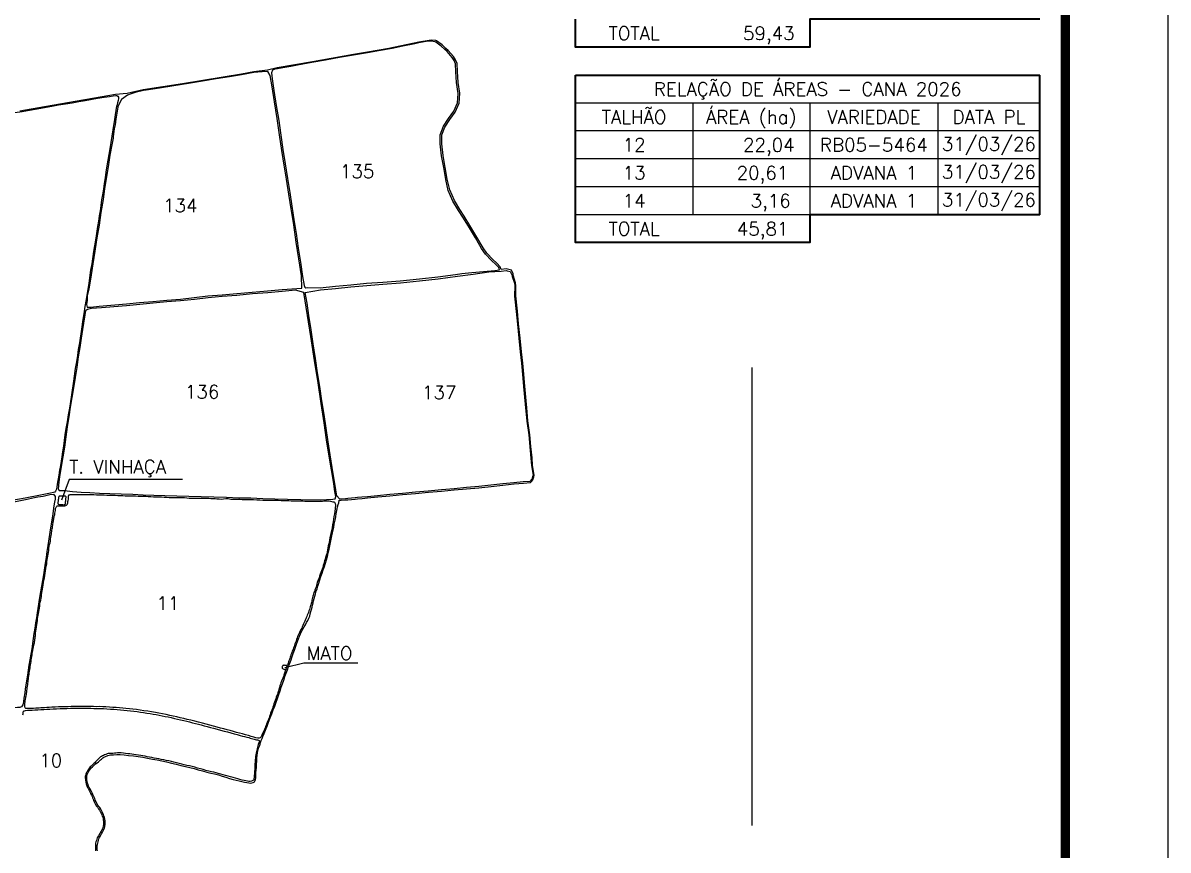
# Model space of a CAD drawing. Header units: inches. Extents: x 738061 to 743311, y 7815268 to 7822693.
# Drawn here: x 740528 to 743311, y 7818593 to 7820603 of the extents above; entities that cross this region are included whole.
import ezdxf
from ezdxf.enums import TextEntityAlignment as Align

# ---------------------------------------------------------------- set-up
doc = ezdxf.new("R2010")
doc.units = ezdxf.units.IN
doc.header["$MEASUREMENT"] = 0
doc.linetypes.add('CONTINUO', pattern=[0])
doc.linetypes.add('LIN0', pattern=[0])
doc.layers.add('0114000126', color=1, linetype='Continuous', lineweight=25)
for name, color, linetype in [('0114000126003', 5, 'CONTINUO'), ('0114000126004', 5, 'CONTINUO'), ('0114000126010', 5, 'CONTINUO'), ('0114000126011', 5, 'CONTINUO'), ('0114000126134', 5, 'Continuous'), ('0114000126135', 5, 'Continuous'), ('0114000126136', 5, 'Continuous'), ('0114000126137', 5, 'Continuous'), ('MALHA', 8, 'Continuous'), ('MARGEM', 5, 'Continuous'), ('MATO', 3, 'Continuous'), ('QUADRO_DE_AREAS_CANA_2026', 7, 'Continuous'), ('QUADRO_DE_AREAS_CANA_ANTIGA', 7, 'Continuous'), ('TANQUE_DE_VINHAÇA', 7, 'Continuous'), ('TEXTO', 7, 'Continuous')]:
    doc.layers.add(name, color=color, linetype=linetype)
doc.styles.add('Simplex', font='simplex.shx')

msp = doc.modelspace()

# ---------------------------------------------------------------- linework, layer by layer
at = {"layer": '0114000126'}
msp.add_lwpolyline([(740708.9, 7818590.6), (740708.6, 7818593.9), (740708.4, 7818597.3), (740708.4, 7818600.4), (740708.7, 7818603.5), (740709.2, 7818606.5), (740709.8, 7818609.5), (740710.8, 7818613), (740711.7, 7818616.5), (740712.7, 7818619.8), (740714.1, 7818623.4), (740716.2, 7818627.4), (740718.6, 7818632), (740721.3, 7818636.5), (740723.8, 7818641), (740725.9, 7818645.6), (740727.3, 7818650.2), (740727.8, 7818654.7), (740727.8, 7818659.1), (740727.5, 7818663.6), (740726.8, 7818668), (740725.9, 7818672.2), (740724.8, 7818676), (740723.4, 7818679.3), (740722, 7818682.5), (740720.4, 7818685.7), (740718.9, 7818689), (740717.1, 7818692.4), (740715, 7818695.7), (740712.6, 7818698.9), (740710.2, 7818702.1), (740707.8, 7818705.7), (740705.7, 7818709.8), (740703.9, 7818713.8), (740702.4, 7818717.6), (740701, 7818721.1), (740699.3, 7818724.6), (740697.5, 7818728), (740695.9, 7818731.5), (740694.4, 7818734.8), (740692.7, 7818738), (740691.1, 7818741.3), (740689.3, 7818744.8), (740687.7, 7818748.1), (740686.4, 7818751.6), (740685.3, 7818755.3), (740684.4, 7818759.5), (740683.6, 7818763.7), (740683.2, 7818767.9), (740683.5, 7818772), (740684.4, 7818776.3), (740685.8, 7818780.4), (740687.8, 7818784.2), (740690.5, 7818787.9), (740693.4, 7818791.6), (740696.9, 7818795.1), (740700.8, 7818798.6), (740704.6, 7818801.9), (740708.2, 7818804.9), (740711.5, 7818807.3), (740714.4, 7818809.7), (740716.8, 7818812), (740718.7, 7818813.7), (740722.4, 7818816.5), (740724.8, 7818818.1), (740728.3, 7818820.1), (740734.1, 7818822.1), (740740.9, 7818823.7), (740748.3, 7818824.4), (740756.2, 7818824.6), (740764.6, 7818824.6), (740774, 7818823.9), (740784.9, 7818822.7), (740796.5, 7818821.5), (740808, 7818820.2), (740819.5, 7818818.2), (740831, 7818816), (740842.6, 7818813.9), (740854.2, 7818811.7), (740865.7, 7818809.3), (740877.2, 7818806.8), (740888.7, 7818804), (740900.2, 7818801.1), (740911.7, 7818798.3), (740922.9, 7818795.7), (740933.7, 7818793.5), (740944, 7818791.1), (740954.1, 7818787.9), (740964.4, 7818784.9), (740974.7, 7818782.1), (740984.4, 7818779.6), (740993.6, 7818777.6), (741003, 7818775.4), (741012.4, 7818772.5), (741021.4, 7818769.4), (741030.1, 7818766.6), (741038.5, 7818764.4), (741046.3, 7818762.5), (741053.5, 7818760.8), (741060.2, 7818759.3), (741066.4, 7818757.9), (741071.9, 7818756.7), (741076.7, 7818755.8), (741080.9, 7818755.5), (741084.5, 7818755.7), (741087.8, 7818756.7), (741090.5, 7818758.6), (741092.5, 7818761.3), (741093.3, 7818764.3), (741093.7, 7818767.3), (741093.8, 7818770.2), (741093.8, 7818773), (741093.9, 7818776.6), (741094.3, 7818781.1), (741094.9, 7818787.2), (741095.4, 7818794.1), (741095.7, 7818801.4), (741096.1, 7818808.7), (741096.4, 7818815.9), (741096.8, 7818822.9), (741097.7, 7818829.2), (741099, 7818834.9), (741100.7, 7818840), (741102.6, 7818845.1), (741104.1, 7818850), (741105.2, 7818854), (741107, 7818858.6), (741107.9, 7818860.8), (741109.2, 7818863.9), (741111.3, 7818868.8), (741114.1, 7818875.8), (741117.4, 7818884.1), (741121.1, 7818893.5), (741125, 7818903.6), (741128.9, 7818913.7), (741132.7, 7818923.6), (741136.3, 7818933.3), (741139.8, 7818942.7), (741143.1, 7818952), (741146.3, 7818961.1), (741149.5, 7818970.3), (741152.7, 7818979.3), (741155.8, 7818988.1), (741158.7, 7818996.8), (741161.7, 7819005.5), (741164.6, 7819014.2), (741167.7, 7819022.6), (741170.7, 7819030.8), (741173.7, 7819038.7), (741176.8, 7819046.6), (741179.7, 7819054.7), (741182.3, 7819062.8), (741185, 7819070.5), (741187.7, 7819078), (741190.3, 7819085.3), (741193, 7819092.6), (741195.5, 7819099.6), (741197.9, 7819106.1), (741200.2, 7819112.3), (741202.6, 7819118.3), (741205.3, 7819124), (741208.3, 7819129.5), (741211.4, 7819134.9), (741214.5, 7819140.3), (741217.4, 7819145.7), (741220.2, 7819150.8), (741222.8, 7819156), (741224.9, 7819161.4), (741226.3, 7819166.9), (741227.8, 7819172.2), (741229.3, 7819177.5), (741230.7, 7819182.8), (741232, 7819188.1), (741233.2, 7819193.1), (741234.3, 7819198.3), (741235.6, 7819203.7), (741237.1, 7819209.5), (741239.1, 7819215.5), (741240.9, 7819221.4), (741242.7, 7819227.4), (741244.5, 7819233.9), (741246.9, 7819241.1), (741249.5, 7819249.2), (741252.2, 7819257.4), (741254.9, 7819265.6), (741257.7, 7819273.5), (741260.9, 7819281.4), (741263.4, 7819289.4), (741265.6, 7819297.6), (741267.8, 7819306.2), (741270.1, 7819315), (741272.2, 7819323.6), (741274.1, 7819332.1), (741275.7, 7819340.3), (741277.3, 7819348.3), (741278.9, 7819355.9), (741280.5, 7819363.2), (741281.8, 7819370.3), (741283.2, 7819377.4), (741284.6, 7819384.3), (741286, 7819390.9), (741287.3, 7819397.3), (741288.4, 7819403.5), (741289.4, 7819409.7), (741291.6, 7819421.5), (741292.8, 7819427), (741294.1, 7819432), (741295.4, 7819436), (741296.7, 7819442.3), (741296.4, 7819442.8), (741301.4, 7819442.5), (741312, 7819443.5), (741317.8, 7819444), (741335.2, 7819445.4), (741341, 7819446), (741352, 7819446.8), (741365.3, 7819448.3), (741390.2, 7819450.6), (741419.6, 7819453.4), (741450.4, 7819456.3), (741482, 7819459.1), (741513.3, 7819462.1), (741545.2, 7819465), (741575.7, 7819467.6), (741605.9, 7819470.5), (741636, 7819473.2), (741665.5, 7819476.2), (741694.1, 7819479.7), (741721.4, 7819482.2), (741744.1, 7819484.1), (741761.7, 7819485.7), (741764.5, 7819489.2), (741767.2, 7819492.5), (741769.4, 7819499.3), (741770.7, 7819503.3), (741766.6, 7819527.9), (741765.3, 7819545.5), (741762.6, 7819572.9), (741760.1, 7819601.9), (741755, 7819635.5), (741752.2, 7819667.6), (741749.9, 7819693.2), (741747.5, 7819719.5), (741744.9, 7819748.8), (741742.4, 7819775.8), (741739.4, 7819803.7), (741736, 7819836.5), (741732.5, 7819871.1), (741729.4, 7819901.8), (741725.9, 7819939), (741726, 7819964.6), (741725.1, 7819970.7), (741720.1, 7819987.1), (741719.5, 7819989.8), (741719.1, 7819993), (741715, 7820002), (741705.8, 7820004.1), (741702.6, 7820004.7), (741690.3, 7820003.1), (741687.8, 7820010.2), (741679.9, 7820018.8), (741669.7, 7820028), (741655.1, 7820043), (741646.1, 7820056.3), (741631.1, 7820082.1), (741614, 7820110.6), (741600.6, 7820132.9), (741589.7, 7820149.2), (741576.4, 7820171.2), (741565.1, 7820196.6), (741559.2, 7820222.7), (741554.4, 7820251.6), (741549.1, 7820280.2), (741545.6, 7820308.8), (741545.6, 7820330.2), (741553.3, 7820349.5), (741565.2, 7820367.8), (741578.7, 7820385.8), (741587.7, 7820407.3), (741589.6, 7820431.5), (741585.9, 7820458), (741584.2, 7820484.2), (741582.8, 7820504.1), (741579.1, 7820513.2), (741573.9, 7820521.1), (741561.7, 7820535.8), (741556, 7820540.7), (741546.5, 7820549), (741533.2, 7820558.9), (741531, 7820560.2), (741519.7, 7820561), (741490, 7820555.9), (741416.9, 7820540.6), (741365.1, 7820531.4), (741331.1, 7820525.6), (741231.9, 7820508), (741146.1, 7820493), (741122.6, 7820487.5), (741089.2, 7820483.3), (741059.1, 7820477.9), (740915.5, 7820454.4), (740820.5, 7820439.7), (740781.2, 7820431.1), (740753.1, 7820428.5), (740678.7, 7820416), (740580.1, 7820398.4), (740520.8, 7820388)], dxfattribs=at)
at = {"layer": '0114000126003', "linetype": 'CONTINUO', "flags": 128}
msp.add_lwpolyline([(739663.2, 7819439.9), (739667.2, 7819462.1), (739669.8, 7819473.9), (739672.2, 7819485.9), (739674.5, 7819498.2), (739677, 7819511.1), (739679.7, 7819524.1), (739681.8, 7819536.3), (739684.2, 7819547.9), (739686.1, 7819557.1), (739688.1, 7819564.3), (739690.7, 7819571.7), (739693, 7819579.7), (739695.2, 7819587.8), (739697.1, 7819595.5), (739699.4, 7819602.5), (739703.8, 7819612.3), (739705.9, 7819618.7), (739711.7, 7819630), (739720.7, 7819645.5), (739741.1, 7819676.9), (739749.9, 7819690.5), (739776.9, 7819732.5), (739795.1, 7819760.8), (739804.3, 7819775), (739822, 7819803.2), (739840.2, 7819831.8), (739858.2, 7819859.5), (739867.1, 7819873.3), (739876, 7819887.1), (739884.9, 7819901), (739893.9, 7819915.3), (739912.2, 7819943.7), (739929.7, 7819970.8), (739938.3, 7819983.9), (739947, 7819997.2), (739955.8, 7820010.7), (739973.4, 7820038.3), (739991.1, 7820066), (740007.6, 7820091.7), (740019.8, 7820110.8), (740028.7, 7820124.4), (740045.3, 7820150.1), (740053.6, 7820163.1), (740060.8, 7820174.7), (740068.2, 7820185.9), (740075.9, 7820197), (740084.5, 7820208.2), (740093.5, 7820218.9), (740102.2, 7820227.9), (740110.8, 7820235.9), (740119.5, 7820243.1), (740128.3, 7820249.5), (740137.2, 7820255.2), (740146, 7820260.8), (740155.1, 7820266.2), (740172.4, 7820277.4), (740180.6, 7820282.4), (740197.1, 7820292.5), (740205.7, 7820298.1), (740214.5, 7820303.8), (740223.5, 7820309), (740232, 7820314.6), (740252, 7820325), (740273.7, 7820334.6), (740284.5, 7820338.7), (740295.2, 7820342.3), (740306.3, 7820345.8), (740318, 7820349.3), (740331.5, 7820352.8), (740346.3, 7820356.1), (740361.3, 7820359.7), (740375.5, 7820362.6), (740389.6, 7820365.2), (740404.2, 7820367.5), (740418.9, 7820370.1), (740433.5, 7820372.3), (740447.9, 7820374.5), (740462, 7820376.6), (740476.8, 7820379.2), (740492.2, 7820381.8), (740508.4, 7820384.5), (740526, 7820387.4), (740544.1, 7820390.9), (740562.3, 7820393.9), (740580.3, 7820396.9), (740597.9, 7820400.2), (740614.7, 7820403.1), (740631.2, 7820405.9), (740647.6, 7820408.6), (740663.5, 7820411.4), (740679.2, 7820413.8), (740709.6, 7820419.4), (740725.1, 7820422), (740738, 7820424), (740747.1, 7820425.3), (740753.4, 7820426.3), (740756.5, 7820426), (740758.5, 7820424.4), (740759.9, 7820421.9), (740760.4, 7820418.8), (740759.5, 7820414.2), (740757.9, 7820408.6), (740755.9, 7820401.3), (740755.6, 7820400.1), (740753.5, 7820389.8), (740751.8, 7820379.2), (740750.2, 7820367.7), (740746.6, 7820343.1), (740744, 7820327.4), (740741.4, 7820311.6), (740739.1, 7820297.3), (740736.6, 7820282.9), (740734.2, 7820268.7), (740731.8, 7820254.9), (740729.5, 7820239.9), (740727.6, 7820225.8), (740725.5, 7820212.5), (740723.4, 7820198.2), (740721.1, 7820184.8), (740719.1, 7820172.3), (740717.3, 7820159.1), (740715.4, 7820146.1), (740713.1, 7820133.6), (740711.3, 7820121.1), (740709.6, 7820107.7), (740704.9, 7820079.8), (740699.7, 7820047.1), (740695.3, 7820017.4), (740692.6, 7820001.9), (740688.1, 7819970), (740685.8, 7819955.7), (740683.1, 7819940.6), (740680.6, 7819926.3), (740678.8, 7819913.2), (740677.1, 7819901.5), (740672.9, 7819876.5), (740671.1, 7819863.9), (740665.2, 7819824.8), (740662.6, 7819809.2), (740660.5, 7819794), (740657.9, 7819778.8), (740655.2, 7819762.8), (740651.2, 7819732.4), (740646, 7819698.9), (740643.5, 7819682.4), (740641.1, 7819666.6), (740638, 7819650.3), (740635.2, 7819633.4), (740632.5, 7819616.8), (740630.1, 7819601.4), (740626.2, 7819574), (740624.2, 7819560.5), (740622.6, 7819548.3), (740619.3, 7819527.1), (740617.1, 7819515.4), (740615.1, 7819503.7), (740611.1, 7819481.7), (740610, 7819474.7), (740608.9, 7819468.3), (740607.5, 7819464.6), (740605.5, 7819462.5), (740602.3, 7819461.6), (740594.8, 7819460.2), (740583.2, 7819457.8), (740558.4, 7819452.6), (740545.8, 7819450.1), (740533.2, 7819447.6), (740519.7, 7819445.3), (740490.9, 7819440.4), (740476.5, 7819437.5), (740448.6, 7819431.6), (740408.3, 7819424.1), (740394.1, 7819421.3), (740379.8, 7819418.6), (740365.2, 7819415.8), (740337.1, 7819410.3), (740323.2, 7819407.3), (740308.6, 7819404.2), (740294, 7819401.4), (740279, 7819398.2), (740263.8, 7819395.2), (740248.2, 7819392.1), (740232.2, 7819389.3), (740216.4, 7819386.2), (740200.7, 7819383.1), (740185.1, 7819380.3), (740169.4, 7819377.1), (740153.8, 7819374.1), (740138.6, 7819371), (740123.8, 7819368.2), (740109.1, 7819365.1), (740094.5, 7819362.3), (740080.1, 7819359.4), (740066.1, 7819356.5), (740051.4, 7819353.4), (740022.2, 7819347.3), (739994, 7819341.9), (739952.1, 7819333.9), (739924.2, 7819328.4), (739895.9, 7819322.7), (739867, 7819316.8), (739852.2, 7819313.8), (739837.5, 7819311.3), (739822.5, 7819308.4), (739808.1, 7819305.4), (739753.8, 7819295), (739712.6, 7819286.2), (739680.9, 7819280.1), (739662.7, 7819277.5), (739655, 7819276.9), (739645.6, 7819277.6), (739641.2, 7819279), (739639.2, 7819280.4), (739637.4, 7819282.6), (739636.1, 7819284.9), (739635.5, 7819291.7), (739635.9, 7819295.7), (739639.4, 7819317.5), (739643.9, 7819338.3), (739654.4, 7819393.5), (739656.3, 7819404.5), (739658.6, 7819416.2), (739660.9, 7819428)], close=True, dxfattribs=at)
at = {"layer": '0114000126004', "linetype": 'CONTINUO', "flags": 128}
msp.add_lwpolyline([(739608.7, 7819158.3), (739610.7, 7819169), (739612.5, 7819179.3), (739618.4, 7819205.4), (739620.7, 7819217.7), (739622, 7819224.4), (739624.2, 7819235.4), (739625.5, 7819242), (739627.2, 7819249.9), (739630.1, 7819262.9), (739631.8, 7819266.7), (739634.7, 7819269.4), (739636, 7819270.4), (739638.7, 7819271), (739644.4, 7819271.5), (739651.8, 7819272), (739660.3, 7819272.4), (739669, 7819273.7), (739679.8, 7819275.9), (739717.6, 7819283.6), (739744, 7819289.3), (739768.8, 7819294.6), (739808, 7819302.2), (739832.6, 7819306.9), (739867.5, 7819313.4), (739879.3, 7819316), (739904.1, 7819320.8), (739916.9, 7819322.8), (739929.9, 7819325.4), (739943.1, 7819327.9), (739970, 7819333.3), (739998.6, 7819339), (740013, 7819342), (740041.9, 7819347.7), (740069.4, 7819353.4), (740141.3, 7819368.1), (740185.6, 7819376.6), (740200.2, 7819379.2), (740229.8, 7819384.8), (740259.7, 7819390.7), (740274.7, 7819393.5), (740290, 7819396.8), (740321.4, 7819403.4), (740336.7, 7819406.4), (740351.9, 7819409.4), (740381.5, 7819415.9), (740424.8, 7819423.8), (740439.2, 7819426.6), (740467.2, 7819431.7), (740495.6, 7819437.3), (740510, 7819440), (740538.5, 7819445.6), (740551.7, 7819448.3), (740564.4, 7819450.7), (740576.9, 7819452.9), (740586.7, 7819455.2), (740593.1, 7819456.5), (740602.1, 7819457.1), (740606.1, 7819452.1), (740606.4, 7819449), (740606.1, 7819445.3), (740604.8, 7819438.4), (740603.3, 7819428.9), (740599.7, 7819404.3), (740595.2, 7819375.9), (740588.8, 7819332.4), (740586.2, 7819317.8), (740584.1, 7819303.2), (740581.9, 7819289.6), (740577.7, 7819261.8), (740568.2, 7819206.2), (740562.7, 7819168.9), (740560.7, 7819157.2), (740558.5, 7819144.6), (740556.7, 7819131.5), (740554.9, 7819118.8), (740551.1, 7819094.7), (740549.3, 7819081.9), (740547.1, 7819068.3), (740544.6, 7819054.6), (740542.5, 7819041.7), (740540.9, 7819029.4), (740539.2, 7819017.8), (740535, 7818994.3), (740533.7, 7818983.4), (740532.5, 7818974.9), (740530.5, 7818961.8), (740529.6, 7818953.6), (740528.6, 7818948.1), (740527.6, 7818945.3), (740526.2, 7818943), (740524.3, 7818941), (740522.4, 7818939.9), (740520.1, 7818939.4), (740514.5, 7818938.9), (740501, 7818938.4), (740493.3, 7818938.5), (740481.1, 7818939.4), (740455.3, 7818941.4), (740442, 7818942.5), (740428.1, 7818942.5), (740412.9, 7818941.6), (740397.3, 7818940.6), (740381.5, 7818939.8), (740366.4, 7818939), (740352.2, 7818938), (740338.1, 7818936.4), (740324, 7818934.6), (740309.8, 7818932.9), (740295.8, 7818931.2), (740281.8, 7818929.3), (740267.5, 7818927.5), (740239.1, 7818924.3), (740224.2, 7818922.5), (740196.7, 7818918.6), (740185.1, 7818915.8), (740167.1, 7818909.1), (740158.4, 7818905.2), (740135.3, 7818894.8), (740121.6, 7818888.2), (740108.8, 7818881.9), (740095.7, 7818875.5), (740081.9, 7818868.8), (740068.4, 7818862.3), (740055.1, 7818856), (740041.8, 7818850.1), (740013.9, 7818837.1), (740000.2, 7818830.5), (739986.7, 7818824), (739973.2, 7818817.8), (739959.3, 7818811.4), (739945.2, 7818804.4), (739930.6, 7818797.6), (739916, 7818790.9), (739901.8, 7818784.2), (739888.6, 7818777.5), (739875.2, 7818771.3), (739861.7, 7818765.1), (739834.7, 7818752.6), (739821, 7818746.4), (739808.3, 7818740), (739795.3, 7818734), (739782.5, 7818728), (739770.1, 7818722.3), (739758.7, 7818717.1), (739747.3, 7818711.6), (739734.8, 7818705.5), (739722.1, 7818699.6), (739709.8, 7818693.7), (739685.8, 7818682.4), (739660.6, 7818670.3), (739636.3, 7818658.2), (739624, 7818652.1), (739612, 7818646.4), (739600.7, 7818640.4), (739590, 7818635), (739580.2, 7818630), (739571.6, 7818626.3), (739564.4, 7818623), (739551, 7818616.9), (739543.4, 7818613.7), (739535.7, 7818610.3), (739528.1, 7818607.2), (739521.6, 7818604.8), (739514.1, 7818603.3), (739510.4, 7818603.3), (739506.9, 7818604.5), (739503.7, 7818607.2), (739500.3, 7818610.2), (739499.1, 7818612.7), (739500.7, 7818615.8), (739503.1, 7818619.8), (739505.8, 7818625.4), (739508.9, 7818633.3), (739511.6, 7818642.2), (739513.9, 7818652.9), (739518.4, 7818675.1), (739520.4, 7818685.4), (739522.4, 7818696.1), (739526.5, 7818717.7), (739528.6, 7818729), (739532.6, 7818750.7), (739537.1, 7818774.2), (739539.7, 7818786.6), (739543.9, 7818810), (739545.8, 7818822.1), (739548, 7818835), (739550.5, 7818847.8), (739553.2, 7818861.3), (739555.7, 7818874.2), (739559.9, 7818898.8), (739562.2, 7818911.3), (739565, 7818923.9), (739567.3, 7818936.4), (739570, 7818950), (739572.8, 7818963.7), (739575.7, 7818977.6), (739580.7, 7819004.6), (739586.7, 7819038.6), (739589, 7819050), (739593.4, 7819074.9), (739597.7, 7819099.3), (739601.6, 7819122.5), (739603.9, 7819134.5), (739606.3, 7819146.7)], close=True, dxfattribs=at)
at = {"layer": '0114000126010'}
msp.add_lwpolyline([(740527.9, 7818921.5), (740528.2, 7818923.7), (740528.6, 7818925.7), (740528.6, 7818927.6), (740529.1, 7818929.1), (740529.7, 7818930.1), (740530.2, 7818930.5), (740530.5, 7818930.7), (740531.2, 7818931), (740532.2, 7818931.3), (740534.6, 7818931.9), (740538.8, 7818932.2), (740544.1, 7818932.3), (740550.5, 7818932.7), (740557.2, 7818933.1), (740564.1, 7818933.5), (740571.3, 7818933.9), (740578.6, 7818934.3), (740586, 7818934.7), (740593.6, 7818935.1), (740601.5, 7818935.6), (740609.7, 7818936.2), (740618.2, 7818936.5), (740626.7, 7818936.7), (740635, 7818936.8), (740643.5, 7818937.1), (740652.3, 7818937.2), (740660.9, 7818937.3), (740669.3, 7818937.2), (740677.5, 7818937.2), (740685.4, 7818937.1), (740693, 7818937.1), (740700.3, 7818937), (740707.7, 7818936.8), (740715.4, 7818936.6), (740723.7, 7818936.4), (740732.2, 7818935.9), (740740.7, 7818935.2), (740749.1, 7818934.7), (740757.4, 7818934.1), (740765.4, 7818933.4), (740773.2, 7818932.7), (740781.1, 7818932), (740789.1, 7818931.1), (740797.1, 7818930.1), (740805.3, 7818929.1), (740813.4, 7818928.1), (740821.3, 7818927), (740829.1, 7818925.7), (740836.8, 7818924.4), (740844.3, 7818923.2), (740851.8, 7818921.8), (740859.1, 7818920.4), (740866.4, 7818919), (740873.6, 7818917.6), (740880.9, 7818916), (740888.4, 7818914.4), (740896.2, 7818912.7), (740903.8, 7818911), (740911.3, 7818909.2), (740918.7, 7818907.4), (740925.9, 7818905.7), (740933, 7818903.9), (740940, 7818902.1), (740947.1, 7818900.4), (740954.3, 7818898.6), (740961.5, 7818896.7), (740968.8, 7818894.7), (740976.1, 7818892.8), (740983.6, 7818890.8), (740991.4, 7818888.8), (740999.7, 7818886.6), (741008.4, 7818884.2), (741017, 7818881.9), (741025.3, 7818879.7), (741033.3, 7818877.4), (741041.2, 7818875.4), (741048.7, 7818873.2), (741055.6, 7818871.3), (741061.6, 7818869.8), (741066.6, 7818868.5), (741071.8, 7818867.2), (741076.7, 7818865.9), (741080.4, 7818864.9), (741083.7, 7818863.9), (741086.8, 7818863), (741089.8, 7818862.1), (741092.6, 7818861.4), (741095.5, 7818860.8), (741098.3, 7818860.3), (741100.4, 7818859.8), (741101.7, 7818859.1), (741102.5, 7818857.9), (741102.6, 7818856.9), (741102.4, 7818855.5), (741101.2, 7818852.9), (741099.8, 7818849.4), (741098.7, 7818845.8), (741097.8, 7818842.3), (741097, 7818838.9), (741096.1, 7818835.6), (741095.4, 7818832.1), (741094.6, 7818828.1), (741093.8, 7818823.9), (741093.2, 7818819.9), (741092.9, 7818816.2), (741092.6, 7818813), (741092.3, 7818809.8), (741092, 7818806.4), (741091.8, 7818802.6), (741091.8, 7818798.8), (741091.6, 7818795.2), (741091.4, 7818791.7), (741091.2, 7818788.2), (741090.9, 7818785.2), (741090.6, 7818782.2), (741090.4, 7818779.2), (741090.4, 7818776.3), (741090.3, 7818773.5), (741090, 7818770.7), (741089.6, 7818767.9), (741089.2, 7818765.6), (741088.7, 7818763.6), (741088.2, 7818762.3), (741087, 7818761.5), (741085.4, 7818760.7), (741083.1, 7818760), (741080.3, 7818759.5), (741077.1, 7818759.4), (741073.5, 7818759.8), (741069.6, 7818760.5), (741065.3, 7818761.4), (741060.6, 7818762.6), (741055.3, 7818764.1), (741049.9, 7818765.7), (741044.4, 7818767.3), (741038.7, 7818768.9), (741032.8, 7818770.5), (741026.7, 7818772.1), (741020.6, 7818773.7), (741014.6, 7818775.3), (741008.7, 7818776.9), (741002.8, 7818778.4), (740997.2, 7818780), (740991.8, 7818781.6), (740986, 7818783.1), (740979.4, 7818784.6), (740972.6, 7818786.3), (740965.8, 7818788.2), (740959.1, 7818790), (740952.5, 7818791.9), (740945.9, 7818793.8), (740939.3, 7818795.6), (740932.8, 7818797), (740926.5, 7818798.5), (740920.2, 7818800), (740913.9, 7818801.5), (740907.5, 7818803), (740901.2, 7818804.6), (740894.9, 7818806.2), (740888.7, 7818807.8), (740882.4, 7818809.3), (740876.1, 7818810.6), (740870.1, 7818811.8), (740864.3, 7818813), (740858.5, 7818814.1), (740852.7, 7818815.2), (740847, 7818816.2), (740841.3, 7818817.4), (740835.7, 7818818.5), (740830.1, 7818819.6), (740824.7, 7818820.8), (740819.4, 7818821.8), (740814.2, 7818822.7), (740808.8, 7818823.6), (740803.3, 7818824.3), (740797.9, 7818825), (740792.7, 7818825.6), (740787.5, 7818826.2), (740782.6, 7818826.8), (740777.4, 7818827.5), (740772, 7818828.1), (740766.8, 7818828.7), (740762.1, 7818829), (740757.9, 7818829), (740754, 7818828.5), (740750.4, 7818828), (740746.8, 7818827.7), (740742.8, 7818827.7), (740739, 7818827.5), (740735.5, 7818826.9), (740732.4, 7818826.1), (740729.5, 7818825.1), (740726.5, 7818823.9), (740723.8, 7818822.7), (740721.4, 7818821.5), (740719.1, 7818820.2), (740716.9, 7818818.8), (740714.8, 7818817.4), (740712.8, 7818815.4), (740710.7, 7818813.5), (740708.7, 7818811.5), (740706.6, 7818809.3), (740704.5, 7818807.1), (740702.4, 7818805), (740700.2, 7818802.9), (740698.1, 7818800.8), (740696.1, 7818798.8), (740694, 7818796.8), (740691.8, 7818794.6), (740689.8, 7818792.4), (740688, 7818790.2), (740686.2, 7818787.6), (740684.6, 7818784.8), (740683, 7818782.1), (740681.7, 7818779.5), (740680.7, 7818776.7), (740680, 7818773.8), (740679.6, 7818771.1), (740679.5, 7818768.4), (740679.7, 7818765.8), (740680, 7818762.7), (740680.5, 7818759.7), (740681.2, 7818756.7), (740681.8, 7818753.5), (740682.4, 7818750.8), (740683.1, 7818748.6), (740684.1, 7818746.3), (740685.5, 7818743.8), (740687, 7818741.3), (740688.4, 7818739.2), (740689.7, 7818736.8), (740690.8, 7818734), (740692, 7818731.2), (740693.1, 7818728.5), (740694.5, 7818725.7), (740695.9, 7818722.7), (740697.2, 7818719.7), (740698.5, 7818716.7), (740699.8, 7818713.3), (740701.3, 7818710.2), (740702.7, 7818707), (740704.4, 7818703.6), (740706.3, 7818700.5), (740707.9, 7818698.3), (740709.1, 7818696.7), (740710.3, 7818695.1), (740711.5, 7818693.3), (740712.7, 7818691.3), (740713.9, 7818689.3), (740715.4, 7818686.5), (740717, 7818683.3), (740718.6, 7818680.6), (740719.9, 7818677.9), (740720.9, 7818675.1), (740721.8, 7818672.3), (740722.6, 7818669.4), (740723.1, 7818666.4), (740723.4, 7818663.3), (740723.6, 7818660.1), (740723.7, 7818656.8), (740723.6, 7818653.5), (740723.3, 7818650.4), (740722.3, 7818647.4), (740721, 7818644.6), (740719.6, 7818641.6), (740718, 7818638.6), (740716.5, 7818635.9), (740715.1, 7818633.2), (740713.5, 7818630.4), (740711.7, 7818627.4), (740710, 7818624.6), (740708.6, 7818622), (740707.5, 7818619.2), (740706.4, 7818616), (740705.3, 7818612.4), (740704.5, 7818609.1), (740704.1, 7818605.5), (740704.1, 7818601.7), (740704.3, 7818597.9), (740704.3, 7818594.3), (740704.4, 7818591)], dxfattribs=at)
at = {"layer": '0114000126011'}
msp.add_lwpolyline([(741166.5, 7819030.5), (741166.2, 7819029.3), (741165.5, 7819027.1), (741164.7, 7819024.9), (741163.9, 7819022.6), (741163, 7819020.1), (741161.9, 7819017.3), (741160.8, 7819014.2), (741159.5, 7819010.7), (741158.1, 7819007), (741156.6, 7819003), (741155.1, 7818999.2), (741153.9, 7818995.6), (741152.6, 7818991.7), (741151.3, 7818987.4), (741150.2, 7818983.2), (741149, 7818979.3), (741147.6, 7818975.1), (741146.4, 7818971.6), (741145.2, 7818968.2), (741143.7, 7818964.4), (741142.3, 7818960.3), (741140.7, 7818956), (741139.4, 7818951.9), (741138.1, 7818947.8), (741136.8, 7818943.8), (741135.5, 7818939.9), (741134.1, 7818936.4), (741132.6, 7818932.9), (741131.1, 7818929.2), (741129.7, 7818925.4), (741128.5, 7818921.6), (741127.4, 7818917.6), (741126, 7818913.7), (741124.4, 7818909.9), (741122.8, 7818906.3), (741121.3, 7818902.8), (741120.1, 7818899.3), (741119, 7818896), (741117.8, 7818892.8), (741116.6, 7818889.3), (741115.3, 7818885.7), (741113.8, 7818882.3), (741112, 7818879), (741110.3, 7818875.6), (741108.7, 7818872.2), (741106.2, 7818866.7), (741104.8, 7818865.1), (741102.2, 7818864.2), (741098.5, 7818864.4), (741094.3, 7818865.6), (741089.2, 7818867.1), (741082.9, 7818868.9), (741076, 7818870.8), (741068.9, 7818872.7), (741061.7, 7818874.8), (741054.5, 7818876.7), (741047, 7818878.7), (741039.4, 7818880.7), (741031.9, 7818882.8), (741024.3, 7818884.8), (741016.4, 7818886.9), (741008.2, 7818889.2), (740999.7, 7818891.4), (740991.1, 7818893.9), (740982.3, 7818896.3), (740973.4, 7818898.7), (740964.3, 7818901), (740955, 7818903.4), (740945.5, 7818905.8), (740936.1, 7818908.2), (740927.2, 7818910.3), (740918.7, 7818912.2), (740910.3, 7818914.1), (740901.9, 7818916), (740893.4, 7818918), (740884.6, 7818920), (740875.9, 7818921.9), (740867.3, 7818923.7), (740858.6, 7818925.3), (740849.9, 7818926.8), (740840.8, 7818928.3), (740831.5, 7818929.8), (740822.2, 7818931.2), (740813, 7818932.6), (740804, 7818933.9), (740795.2, 7818935), (740786.6, 7818936), (740778.3, 7818937), (740770.4, 7818937.8), (740762.5, 7818938.2), (740754.7, 7818938.7), (740746.6, 7818939.3), (740738.2, 7818939.9), (740729.8, 7818940.5), (740721.8, 7818940.9), (740714, 7818941.1), (740706.4, 7818941), (740699.5, 7818941.2), (740693.2, 7818941.4), (740686.9, 7818941.5), (740680.4, 7818941.5), (740673.7, 7818941.6), (740666.9, 7818941.6), (740659.9, 7818941.6), (740652.8, 7818941.5), (740645.5, 7818941.2), (740638.2, 7818941), (740630.8, 7818941), (740623, 7818940.9), (740614.5, 7818940.6), (740606, 7818940.2), (740598.4, 7818939.9), (740591.8, 7818939.3), (740585.9, 7818938.9), (740580.5, 7818938.6), (740575.7, 7818938.3), (740571.3, 7818938), (740567.2, 7818937.7), (740563.2, 7818937.5), (740559, 7818937.2), (740554.1, 7818936.9), (740549, 7818936.6), (740543.6, 7818936.5), (740539.2, 7818936.4), (740536.9, 7818936.4), (740535.3, 7818936.6), (740534.1, 7818937.5), (740533.2, 7818938.6), (740532.7, 7818939.9), (740532.5, 7818940.8), (740532.5, 7818941), (740532.5, 7818941), (740532.4, 7818941.2), (740532.4, 7818941.9), (740532.5, 7818943), (740532.6, 7818944.5), (740532.7, 7818946.3), (740532.8, 7818948.7), (740533.1, 7818951.8), (740533.6, 7818955.5), (740534.2, 7818959.1), (740534.7, 7818962.2), (740535.2, 7818964.9), (740535.7, 7818967.5), (740536.3, 7818970.3), (740536.9, 7818973.3), (740537.4, 7818976.8), (740537.7, 7818980.3), (740538.2, 7818983.7), (740538.7, 7818987.2), (740539.2, 7818990.6), (740539.7, 7818994.1), (740540.1, 7818997.8), (740540.5, 7819001.4), (740540.9, 7819004.9), (740541.4, 7819008.5), (740541.9, 7819012.1), (740542.4, 7819015.8), (740542.9, 7819019.7), (740543.5, 7819023.7), (740544, 7819027.7), (740544.6, 7819031.6), (740545.3, 7819035.3), (740546, 7819039), (740546.6, 7819042.7), (740547.2, 7819046.6), (740547.8, 7819050.4), (740548.4, 7819054.5), (740549, 7819058.6), (740549.6, 7819062.6), (740550.3, 7819066.4), (740550.8, 7819070.1), (740551.4, 7819073.8), (740552.1, 7819077.9), (740552.8, 7819082.2), (740553.6, 7819086.4), (740554.4, 7819090.1), (740555, 7819093.5), (740555.8, 7819096.6), (740556.4, 7819099.3), (740556.7, 7819101.6), (740557.1, 7819103.7), (740557.3, 7819105.5), (740557.6, 7819107.6), (740557.9, 7819109.3), (740558.1, 7819110.6), (740558.1, 7819111.4), (740558.4, 7819112.8), (740558.7, 7819114.6), (740558.9, 7819117.2), (740558.9, 7819120.4), (740559, 7819124.3), (740559.9, 7819129.4), (740560.8, 7819134.8), (740561.6, 7819140), (740562.4, 7819145.1), (740563.2, 7819150.2), (740563.8, 7819155.2), (740564.4, 7819159.6), (740564.9, 7819163.7), (740565.5, 7819167.6), (740566.5, 7819171.6), (740567.8, 7819176), (740568.5, 7819180.6), (740568.9, 7819185.5), (740569.2, 7819190.4), (740570, 7819195.2), (740571.2, 7819199.8), (740572.1, 7819204.4), (740572.8, 7819209), (740573.2, 7819213.4), (740573.8, 7819217.9), (740574.6, 7819222.3), (740575.5, 7819226.8), (740576.4, 7819231.7), (740577.4, 7819236.8), (740578.3, 7819242.3), (740579.2, 7819248.3), (740580.2, 7819254.3), (740581.1, 7819260), (740581.9, 7819265.6), (740582.7, 7819271.1), (740583.6, 7819276.7), (740584.6, 7819282.2), (740585.7, 7819287.8), (740586.4, 7819293.2), (740587.2, 7819298.3), (740587.9, 7819303), (740588.7, 7819307.2), (740589.6, 7819311.5), (740590.3, 7819316), (740590.8, 7819320.9), (740591.3, 7819325.7), (740592.1, 7819330.4), (740592.9, 7819334.8), (740593.8, 7819339.1), (740594.7, 7819343.6), (740595.4, 7819348.4), (740596.1, 7819352.9), (740596.7, 7819356.8), (740597.2, 7819360.3), (740597.6, 7819363.5), (740598.1, 7819366.7), (740598.6, 7819369.9), (740599.1, 7819372.9), (740599.5, 7819375.9), (740599.9, 7819379), (740600.3, 7819382), (740600.7, 7819384.8), (740601.1, 7819387.4), (740601.5, 7819390), (740601.9, 7819392.6), (740602.4, 7819395.4), (740602.9, 7819397.8), (740603.4, 7819400.2), (740604, 7819402.7), (740604.6, 7819405.4), (740605.2, 7819408.1), (740605.8, 7819411.2), (740606.3, 7819414.4), (740606.8, 7819417.5), (740607.2, 7819420.3), (740607.5, 7819422.7), (740607.9, 7819424.5), (740608.5, 7819425.9), (740609.2, 7819427), (740610.2, 7819428), (740611.4, 7819428.7), (740613.1, 7819429.1), (740615.4, 7819429.2), (740617.8, 7819429.2), (740620.2, 7819429.3), (740622.6, 7819429.4), (740625.1, 7819429.4), (740627.4, 7819429.4), (740629.6, 7819429.4), (740631.9, 7819429.7), (740633.9, 7819430.5), (740635.4, 7819432), (740636.4, 7819434.2), (740637, 7819436.7), (740637.5, 7819439.4), (740638, 7819442.2), (740638.4, 7819445), (740638.7, 7819447.6), (740638.8, 7819449.6), (740638.8, 7819451.1), (740638.9, 7819452.2), (740639, 7819453.3), (740639.2, 7819454.5), (740639.3, 7819455), (740639.7, 7819455.5), (740640.8, 7819456.2), (740643, 7819456.6), (740647.6, 7819456.5), (740653.2, 7819456.5), (740658.9, 7819456.6), (740664.8, 7819456.6), (740670.7, 7819456.6), (740676.5, 7819456.6), (740682.2, 7819456.6), (740688, 7819456.5), (740694, 7819456.5), (740700.2, 7819456.4), (740706.6, 7819456.2), (740712.9, 7819456), (740719.1, 7819455.9), (740725.2, 7819455.7), (740731.5, 7819455.4), (740738.2, 7819455.1), (740745.3, 7819454.9), (740752.3, 7819454.7), (740759, 7819454.4), (740765, 7819454.1), (740770.6, 7819453.9), (740776.6, 7819453.4), (740782.9, 7819453.3), (740789.3, 7819453), (740795.6, 7819453.1), (740801.9, 7819453), (740808, 7819452.9), (740814.2, 7819452.6), (740820.3, 7819452.5), (740826.3, 7819452.4), (740832.4, 7819452.1), (740838.6, 7819451.7), (740845, 7819451.1), (740851.6, 7819451), (740858.4, 7819451.1), (740864.9, 7819450.9), (740871, 7819450.5), (740876.9, 7819449.9), (740883.1, 7819449.4), (740889.5, 7819449.3), (740895.9, 7819449.2), (740902.3, 7819449.2), (740908.5, 7819449.2), (740914.6, 7819449.3), (740920.4, 7819449), (740926.1, 7819448.5), (740931.9, 7819447.9), (740937.6, 7819447.7), (740943.1, 7819447.6), (740948, 7819447.7), (740952.5, 7819447.6), (740956.4, 7819447.7), (740960.3, 7819447.9), (740964.9, 7819447.8), (740969.8, 7819447.7), (740974.7, 7819447.8), (740979.6, 7819447.5), (740985, 7819447.1), (740990.3, 7819446.9), (740994.9, 7819446.8), (740999.5, 7819446.3), (741004.5, 7819445.9), (741009.8, 7819445.7), (741015.5, 7819446.1), (741021.2, 7819446.8), (741027.1, 7819446.6), (741033.4, 7819445.6), (741040.5, 7819445.2), (741047.4, 7819445.3), (741054.2, 7819445.2), (741060.6, 7819444.7), (741067.2, 7819444.3), (741074, 7819444.4), (741081.2, 7819444.5), (741088.5, 7819444.3), (741096, 7819443.7), (741103.5, 7819443.4), (741111, 7819443.1), (741118.7, 7819443), (741126.5, 7819442.9), (741134.2, 7819442.9), (741141.5, 7819442.7), (741148.5, 7819442.5), (741155.2, 7819442.3), (741161.8, 7819442.2), (741168, 7819442), (741173.9, 7819441.7), (741179.6, 7819441.6), (741185.4, 7819441.3), (741191.3, 7819441.1), (741196.9, 7819441.1), (741202.3, 7819441.2), (741207.8, 7819440.9), (741213.3, 7819440.6), (741218.8, 7819440.4), (741223.9, 7819440.2), (741228.5, 7819440.2), (741233, 7819440.2), (741237.6, 7819440.2), (741241.6, 7819440.1), (741245.2, 7819440.2), (741248.7, 7819440.3), (741252.3, 7819440.4), (741255.9, 7819440.8), (741259.3, 7819441.1), (741262.7, 7819441.4), (741266, 7819441.4), (741269.2, 7819441.3), (741272.3, 7819440.9), (741275.1, 7819440.3), (741281.3, 7819438.9), (741283.4, 7819438.5), (741285.1, 7819438), (741287, 7819434.9), (741287.9, 7819430.5), (741286, 7819415.3), (741284.9, 7819409.6), (741283.8, 7819403.2), (741282.9, 7819396.7), (741281.8, 7819390), (741280.5, 7819383.1), (741279.1, 7819375.9), (741277.8, 7819369), (741276.6, 7819362.7), (741275.4, 7819356.7), (741274.1, 7819351), (741273, 7819345.9), (741272, 7819341.1), (741271, 7819336.5), (741270.1, 7819331.6), (741269.3, 7819326.9), (741268.5, 7819322.2), (741267.5, 7819317.5), (741266.3, 7819312.8), (741264.9, 7819308.1), (741263.6, 7819303.5), (741262.4, 7819299.3), (741261, 7819295.6), (741260, 7819291.9), (741259, 7819287.9), (741257.9, 7819283.8), (741256.7, 7819279.5), (741255.2, 7819275.2), (741253.5, 7819271), (741252.1, 7819266.8), (741250.6, 7819262.7), (741249, 7819258.6), (741247.5, 7819254.5), (741246, 7819250.7), (741244.6, 7819246.8), (741243.4, 7819242.8), (741242.3, 7819239.3), (741241.2, 7819235.9), (741240.3, 7819232.6), (741239.4, 7819229.5), (741238.5, 7819226.7), (741237.5, 7819224), (741236.5, 7819221.1), (741235.3, 7819218.4), (741234.3, 7819215.4), (741233.4, 7819212.3), (741232.6, 7819209.3), (741231.9, 7819206.2), (741231.1, 7819202.9), (741230.4, 7819199.9), (741229.7, 7819197.2), (741229.1, 7819194.4), (741228.5, 7819191.6), (741227.9, 7819188.8), (741227, 7819186.1), (741226.1, 7819183.4), (741225.1, 7819180.3), (741224.1, 7819176.9), (741223, 7819173.6), (741221.7, 7819170.3), (741220.3, 7819166.9), (741219.1, 7819163.6), (741217.7, 7819160.4), (741216.3, 7819157.3), (741215.2, 7819154.3), (741214.1, 7819151.5), (741212.9, 7819148.7), (741211.5, 7819145.5), (741210, 7819142.1), (741208.5, 7819138.7), (741206.9, 7819135.4), (741205.4, 7819132.2), (741203.6, 7819128.9), (741201.7, 7819125.4), (741200.1, 7819121.7), (741198.5, 7819118.3), (741197, 7819114.9), (741195.6, 7819111.5), (741194.2, 7819108), (741192.9, 7819104.3), (741191.6, 7819100.6), (741190.4, 7819097.1), (741189.1, 7819093.8), (741187.9, 7819090.4), (741186.8, 7819087.2), (741185.7, 7819084.2), (741184.7, 7819081.1), (741183.6, 7819078.2), (741182.6, 7819075.6), (741181.5, 7819072.9), (741180.4, 7819069.9), (741179.4, 7819066.9), (741178.5, 7819063.9), (741177.5, 7819061), (741176.5, 7819058.2), (741175.5, 7819055.5), (741174.5, 7819052.7), (741173.6, 7819049.8), (741172.9, 7819047.1), (741172, 7819044.7), (741170.9, 7819042.5), (741169.5, 7819041.1), (741167.6, 7819040.8), (741166.1, 7819041.1), (741165.1, 7819041.3), (741164.1, 7819041.5), (741163.2, 7819041.6), (741162.3, 7819041.6), (741161, 7819041.4), (741159.8, 7819040.8), (741158.7, 7819039.6), (741158, 7819038.3), (741157.9, 7819037.5), (741157.8, 7819036.1), (741158.2, 7819034.8), (741159.1, 7819033.6), (741160.4, 7819032.7), (741162, 7819032.2), (741163.4, 7819031.8), (741164.6, 7819031.4), (741166, 7819031.2)], close=True, dxfattribs=at)
at = {"layer": '0114000126134'}
msp.add_lwpolyline([(741193.8, 7819957.5), (741205.8, 7819958.2), (741204.6, 7819987.9), (741198.7, 7820029.2), (741192, 7820070.1), (741185.9, 7820112), (741179.6, 7820150.4), (741174.2, 7820186.3), (741168.2, 7820222.6), (741163, 7820256.7), (741157.5, 7820292.3), (741151.7, 7820330.9), (741145.5, 7820370.4), (741139.1, 7820410.8), (741133.7, 7820447.3), (741129.1, 7820474.4), (741123.2, 7820484.5), (741109.7, 7820483.4), (741089.5, 7820481.7), (741059.4, 7820476), (741030.3, 7820471.7), (740997.3, 7820466.3), (740964.4, 7820461), (740930.2, 7820455.2), (740895.1, 7820449.5), (740860, 7820444.2), (740827.1, 7820438.8), (740820.7, 7820438.2), (740801, 7820433.3), (740791.1, 7820430.5), (740781.9, 7820427), (740767.8, 7820416.8), (740759, 7820399.4), (740758.5, 7820397.9), (740754.3, 7820373.8), (740753.6, 7820369.6), (740751.9, 7820355.1), (740750, 7820345.1), (740747.5, 7820326.9), (740746.9, 7820322.9), (740744.8, 7820310.1), (740739.1, 7820281.5), (740734.8, 7820252.8), (740730.5, 7820224.6), (740726.6, 7820199.6), (740722.6, 7820173.5), (740717.5, 7820142.2), (740712.9, 7820111), (740707.9, 7820080.4), (740702.6, 7820048.3), (740698, 7820017.3), (740692.9, 7819985.1), (740688.4, 7819956.3), (740684, 7819939.2), (740684.2, 7819929.1), (740682.6, 7819918.6), (740683.8, 7819911.8), (740692.9, 7819912.1), (740713.4, 7819914), (740741.9, 7819916.4), (740751.6, 7819917.4), (740779.3, 7819919.7), (740811.3, 7819923), (740844, 7819925.9), (740877.3, 7819929.2), (740910.7, 7819931.6), (740944.1, 7819935.1), (740977.6, 7819939.2), (741011.8, 7819941.9), (741047.6, 7819944.9), (741085.1, 7819948.4), (741122.5, 7819951.5), (741157.8, 7819954.4)], close=True, dxfattribs=at)
at = {"layer": '0114000126135'}
msp.add_lwpolyline([(741133.8, 7820466.8), (741137.8, 7820438.5), (741143.6, 7820401.9), (741149.7, 7820365.2), (741154.7, 7820329.8), (741159.8, 7820295.2), (741165.4, 7820259.9), (741171, 7820224.7), (741176.5, 7820190.3), (741181.3, 7820157.6), (741186.5, 7820124.8), (741191.6, 7820090.7), (741197.2, 7820055.6), (741202.6, 7820020.9), (741207.6, 7819986.7), (741211.1, 7819964.5), (741212.8, 7819960.1), (741215.8, 7819959.1), (741220.2, 7819959.6), (741250.5, 7819959.2), (741287.2, 7819962.5), (741324.7, 7819966.4), (741362.8, 7819970), (741402.4, 7819972.9), (741444.8, 7819975.8), (741491.4, 7819980.6), (741536.5, 7819985.6), (741579.3, 7819991.3), (741594.7, 7819994), (741619, 7819996.3), (741647.2, 7819998.8), (741674.4, 7820001.1), (741686.3, 7820002.4), (741684.3, 7820008.1), (741677.1, 7820015.9), (741666.9, 7820025.1), (741652, 7820040.5), (741642.7, 7820054.2), (741627.6, 7820080), (741610.6, 7820108.5), (741597.2, 7820130.8), (741586.4, 7820147.1), (741572.9, 7820169.3), (741561.3, 7820195.3), (741555.3, 7820221.9), (741550.5, 7820250.9), (741545.1, 7820279.6), (741541.6, 7820308.6), (741541.6, 7820331), (741549.7, 7820351.3), (741561.9, 7820370.1), (741575.2, 7820387.8), (741583.7, 7820408.3), (741585.6, 7820431.4), (741581.9, 7820457.6), (741580.3, 7820483.9), (741578.8, 7820503.2), (741575.5, 7820511.3), (741570.7, 7820518.7), (741558.8, 7820533), (741553.4, 7820537.7), (741544, 7820545.9), (741531, 7820555.6), (741529.6, 7820556.4), (741519.3, 7820558.4), (741512.1, 7820558.2), (741507.7, 7820557.2), (741490.3, 7820554.5), (741480.7, 7820552.1), (741451.3, 7820546.1), (741425.3, 7820540.3), (741396.6, 7820535.2), (741365.5, 7820529.5), (741331.4, 7820524), (741297.5, 7820518.3), (741262.9, 7820512.4), (741229.9, 7820506.3), (741195.4, 7820499.6), (741179, 7820496.6), (741159.5, 7820493.4), (741146.3, 7820491.1), (741140.4, 7820490), (741134.7, 7820487.5), (741132.3, 7820481.1)], close=True, dxfattribs=at)
at = {"layer": '0114000126136'}
msp.add_lwpolyline([(741211, 7819947.3), (741190.6, 7819952.9), (741158.2, 7819949.9), (741122.9, 7819947), (741085.5, 7819943.9), (741048, 7819940.4), (741012.1, 7819937.4), (740978.1, 7819934.7), (740944.7, 7819930.6), (740911.1, 7819927), (740877.7, 7819924.7), (740844.4, 7819921.4), (740811.7, 7819918.5), (740779.7, 7819915.2), (740748.7, 7819912.4), (740718.9, 7819910.1), (740694.6, 7819908.4), (740684.8, 7819906.3), (740680.3, 7819903.3), (740678.3, 7819893.5), (740672.8, 7819857.4), (740669.4, 7819836.3), (740666.2, 7819814.1), (740662.6, 7819791.5), (740658.6, 7819764.9), (740655.1, 7819740.8), (740651.1, 7819716), (740647.1, 7819692.2), (740643.2, 7819668.9), (740639.8, 7819645.4), (740635.9, 7819620.8), (740632.3, 7819596.7), (740628.8, 7819572), (740624.9, 7819548), (740620.9, 7819524.4), (740617.2, 7819499.9), (740615, 7819487.4), (740614.2, 7819478.2), (740613.6, 7819469.9), (740616, 7819466.6), (740625.1, 7819466.1), (740628.9, 7819466), (740648.5, 7819463.9), (740669.9, 7819462.7), (740690.6, 7819461.4), (740714.2, 7819460.2), (740739.5, 7819459.2), (740766.6, 7819458.5), (740795.2, 7819457.5), (740820.5, 7819456.2), (740845.7, 7819455.4), (740872.9, 7819454.6), (740901.7, 7819453.5), (740931.1, 7819452.6), (740960.9, 7819451.6), (740992.1, 7819450.6), (741022.6, 7819449.8), (741052.6, 7819448.9), (741082, 7819448.2), (741111.2, 7819447.3), (741140.5, 7819446.2), (741171.2, 7819445.4), (741203.6, 7819444.7), (741249.9, 7819443.7), (741280.8, 7819445), (741287, 7819446.2), (741288.3, 7819451.6), (741286, 7819463.8), (741283.2, 7819482.5), (741279.9, 7819502.8), (741275.9, 7819525.5), (741271.3, 7819554.9), (741266, 7819589.1), (741259.8, 7819630.8), (741252.8, 7819677.6), (741245.3, 7819727.8), (741236.6, 7819782.5), (741227.8, 7819840.3)], close=True, dxfattribs=at)
at = {"layer": '0114000126137'}
msp.add_lwpolyline([(741583.9, 7819987.4), (741622.1, 7819992), (741660, 7819997.5), (741689.9, 7819999), (741702.5, 7820000.7), (741705, 7820000.2), (741712.2, 7819998.5), (741716.5, 7819989.1), (741717.2, 7819986.3), (741722.2, 7819970), (741723, 7819964.4), (741722.8, 7819938.9), (741726.4, 7819901.5), (741729.5, 7819870.8), (741733, 7819836.2), (741736.4, 7819803.4), (741739.5, 7819775.5), (741741.9, 7819748.5), (741744.5, 7819719.3), (741746.9, 7819692.9), (741749.2, 7819667.3), (741752.1, 7819635.2), (741757.1, 7819601.5), (741759.7, 7819572.7), (741762.3, 7819545.3), (741763.6, 7819527.5), (741767.6, 7819503.6), (741766.5, 7819500.2), (741764.5, 7819494), (741760.1, 7819488.6), (741743.9, 7819487.1), (741721.1, 7819485.1), (741693.8, 7819482.7), (741665.1, 7819479.1), (741635.7, 7819476.2), (741605.6, 7819473.5), (741575.5, 7819470.6), (741544.9, 7819468), (741513, 7819465.1), (741481.7, 7819462.1), (741450.1, 7819459.2), (741419.3, 7819456.4), (741389.9, 7819453.6), (741365, 7819451.3), (741351.8, 7819449.8), (741340.8, 7819449), (741335, 7819448.4), (741317.6, 7819447), (741311.8, 7819446.5), (741301.3, 7819445.5), (741296.9, 7819445.8), (741290.8, 7819453.3), (741288.5, 7819467.9), (741284.2, 7819493.1), (741279.8, 7819522.4), (741274.9, 7819552.7), (741270, 7819585), (741264.8, 7819618), (741259.7, 7819651.1), (741254.6, 7819684.4), (741249.2, 7819718.9), (741244.1, 7819752.6), (741238.7, 7819787.5), (741233.2, 7819822.8), (741228.2, 7819856.5), (741222.6, 7819891.6), (741218.5, 7819921.3), (741213.8, 7819947.6), (741250.7, 7819954), (741287.7, 7819957.3), (741325.2, 7819961.2), (741363.3, 7819964.8), (741402.7, 7819967.7), (741445.3, 7819970.6), (741492, 7819975.5), (741537.1, 7819980.4)], close=True, dxfattribs=at)
at = {"layer": 'MALHA'}
msp.add_lwpolyline([(742300, 7818652.5), (742300, 7819765.3)], dxfattribs=at)
at = {"layer": 'MARGEM', "color": 174, "linetype": 'LIN0', "flags": 128}
msp.add_lwpolyline([(743310.7, 7815267.9), (743310.7, 7822692.9), (738060.7, 7822692.9), (738060.7, 7815267.9)], close=True, dxfattribs=at)
at = {"layer": 'MARGEM', "color": 174, "linetype": 'LIN0', "const_width": 22.7, "flags": 128}
msp.add_lwpolyline([(743060.7, 7816103.9), (743060.7, 7822442.9), (738310.7, 7822442.9), (738310.7, 7816103.9)], close=True, dxfattribs=at)
at = {"layer": 'MATO'}
msp.add_lwpolyline([(741166.5, 7819030.5), (741170.9, 7819042.5), (741169.5, 7819041.1), (741167.6, 7819040.8), (741166.1, 7819041.1), (741165.1, 7819041.3), (741164.1, 7819041.5), (741163.2, 7819041.6), (741162.3, 7819041.6), (741161, 7819041.4), (741159.8, 7819040.8), (741158.7, 7819039.6), (741158, 7819038.3), (741157.9, 7819037.5), (741157.8, 7819036.1), (741158.2, 7819034.8), (741159.1, 7819033.6), (741160.4, 7819032.7), (741162, 7819032.2), (741163.4, 7819031.8), (741164.6, 7819031.4), (741166, 7819031.2)], close=True, dxfattribs=at)
at = {"layer": 'QUADRO_DE_AREAS_CANA_2026', "color": 174, "linetype": 'ByBlock', "lineweight": 40}
for p, q in [((741870.8, 7820136.4), (741870.8, 7820475.7)), ((741870.8, 7820475.7), (742999.3, 7820475.7)), ((742999.3, 7820136.4), (742999.3, 7820475.7))]:
    msp.add_line(p, q, dxfattribs=at)
at = {"layer": 'QUADRO_DE_AREAS_CANA_2026', "linetype": 'Continuous'}
for p, q in [((742999.3, 7820407.9), (741870.8, 7820407.9)), ((742155.5, 7820407.9), (742155.5, 7820136.4)), ((742440.1, 7820407.9), (742440.1, 7820136.4)), ((742751.4, 7820407.9), (742751.4, 7820136.4)), ((742999.3, 7820340), (741870.8, 7820340)), ((742999.3, 7820272.2), (741870.8, 7820272.2)), ((742999.3, 7820204.3), (741870.8, 7820204.3)), ((742440.1, 7820136.4), (741870.8, 7820136.4))]:
    msp.add_line(p, q, dxfattribs=at)
at = {"layer": 'QUADRO_DE_AREAS_CANA_2026', "color": 174, "linetype": 'ByBlock', "lineweight": 40}
msp.add_lwpolyline([(742999.3, 7820136.4), (742440.1, 7820136.4), (742440.1, 7820068.6), (741870.8, 7820068.6), (741870.8, 7820136.4)], dxfattribs=at)
at = {"layer": 'QUADRO_DE_AREAS_CANA_ANTIGA', "color": 174, "linetype": 'ByBlock', "lineweight": 40}
msp.add_lwpolyline([(742999.3, 7820611.4), (742440.1, 7820611.4), (742440.1, 7820543.6), (741870.8, 7820543.6), (741870.8, 7820611.4)], dxfattribs=at)
at = {"layer": 'TANQUE_DE_VINHAÇA'}
msp.add_lwpolyline([(740623.6, 7819453.6), (740625.1, 7819453.7), (740626.5, 7819453.7), (740627.7, 7819453.8), (740629, 7819453.7), (740630.1, 7819453.5), (740631, 7819453.1), (740631.5, 7819452.6), (740631.8, 7819452.2), (740632, 7819451.7), (740632.1, 7819451.4), (740632.2, 7819451.1), (740632.2, 7819450.5), (740632.2, 7819449.7), (740632, 7819448.4), (740631.7, 7819446.8), (740631.5, 7819444.9), (740631.3, 7819442.8), (740631.1, 7819440.5), (740631, 7819438.2), (740630.9, 7819436.5), (740630.8, 7819435.1), (740630.7, 7819434), (740630.4, 7819433), (740630, 7819432.3), (740629.5, 7819431.8), (740628.9, 7819431.5), (740627.9, 7819431.2), (740626.4, 7819431.1), (740624.6, 7819431.2), (740622.7, 7819431.3), (740621, 7819431.3), (740619.6, 7819431.4), (740618.4, 7819431.4), (740617, 7819431.5), (740615.8, 7819431.7), (740614.8, 7819432.2), (740614.2, 7819432.9), (740613.6, 7819433.8), (740613.4, 7819435.2), (740613.6, 7819436.8), (740613.9, 7819438.6), (740614.2, 7819440.5), (740614.5, 7819442.5), (740614.8, 7819444.7), (740615.1, 7819446.7), (740615.3, 7819448.4), (740615.6, 7819450), (740616, 7819451.7), (740616.2, 7819452.9), (740617, 7819453.8), (740618.5, 7819453.8), (740620.3, 7819453.7), (740622.1, 7819453.6)], close=True, dxfattribs=at)
at = {"layer": 'TEXTO', "linetype": 'Continuous'}
for points in [[(740915.7, 7819492.9), (740640.1, 7819492.9), (740621.8, 7819443.2)], [(741164.2, 7819036.4), (741210.4, 7819047.3), (741342.2, 7819047.3)]]:
    msp.add_lwpolyline(points, dxfattribs=at)

# ---------------------------------------------------------------- texts
at = {"layer": 'QUADRO_DE_AREAS_CANA_2026', "linetype": 'Continuous', "style": 'Simplex'}
for s, p in [('RELAÇÃO DE ÁREAS - CANA 2026', (742435, 7820441.8)), ('TALHÃO', (742013.2, 7820373.9)), ('ÁREA (ha)', (742297.8, 7820373.9)), ('VARIEDADE', (742595.8, 7820373.9)), ('DATA PL', (742875.4, 7820373.9)), ('12', (742013.2, 7820306.1)), ('RB05-5464', (742595.8, 7820306.1)), ('31/03/26', (742875.3, 7820308.3)), ('31/03/26', (742875.3, 7820240.4)), ('13', (742013.2, 7820238.2)), ('ADVANA 1', (742595.8, 7820238.2)), ('14', (742013.2, 7820170.4)), ('ADVANA 1', (742595.8, 7820170.4)), ('31/03/26', (742875.3, 7820172.6)), ('TOTAL', (742013.2, 7820102.5))]:
    msp.add_text(s, height=32.5, dxfattribs=at).set_placement(p, align=Align.MIDDLE_CENTER)
for s, p in [('22,04', (742403.1, 7820289.7)), ('20,61', (742387.6, 7820221.8)), ('3,16', (742393.7, 7820154)), ('45,81', (742388.2, 7820086.1))]:
    msp.add_text(s, height=32.5, dxfattribs=at).set_placement(p, align=Align.RIGHT)
at = {"layer": 'QUADRO_DE_AREAS_CANA_ANTIGA', "linetype": 'Continuous', "style": 'Simplex'}
msp.add_text('TOTAL', height=32.5, dxfattribs=at).set_placement((742013.2, 7820577.5), align=Align.MIDDLE_CENTER)
msp.add_text('59,43', height=32.5, dxfattribs=at).set_placement((742403.1, 7820561.1), align=Align.RIGHT)
at = {"layer": 'TEXTO', "linetype": 'Continuous', "style": 'Simplex'}
for s, p in [('135', (741298.4, 7820225.7)), ('134', (740868.5, 7820142.4)), ('136', (740921.6, 7819690)), ('137', (741497.8, 7819688.4)), ('T. VINHAÇA', (740640.4, 7819507.9)), ('11', (740852.6, 7819176.4)), ('MATO', (741217.4, 7819054.7)), ('10', (740567.9, 7818794.3))]:
    msp.add_text(s, height=32.5, dxfattribs=at).set_placement(p)

doc.saveas('drawing.dxf')
